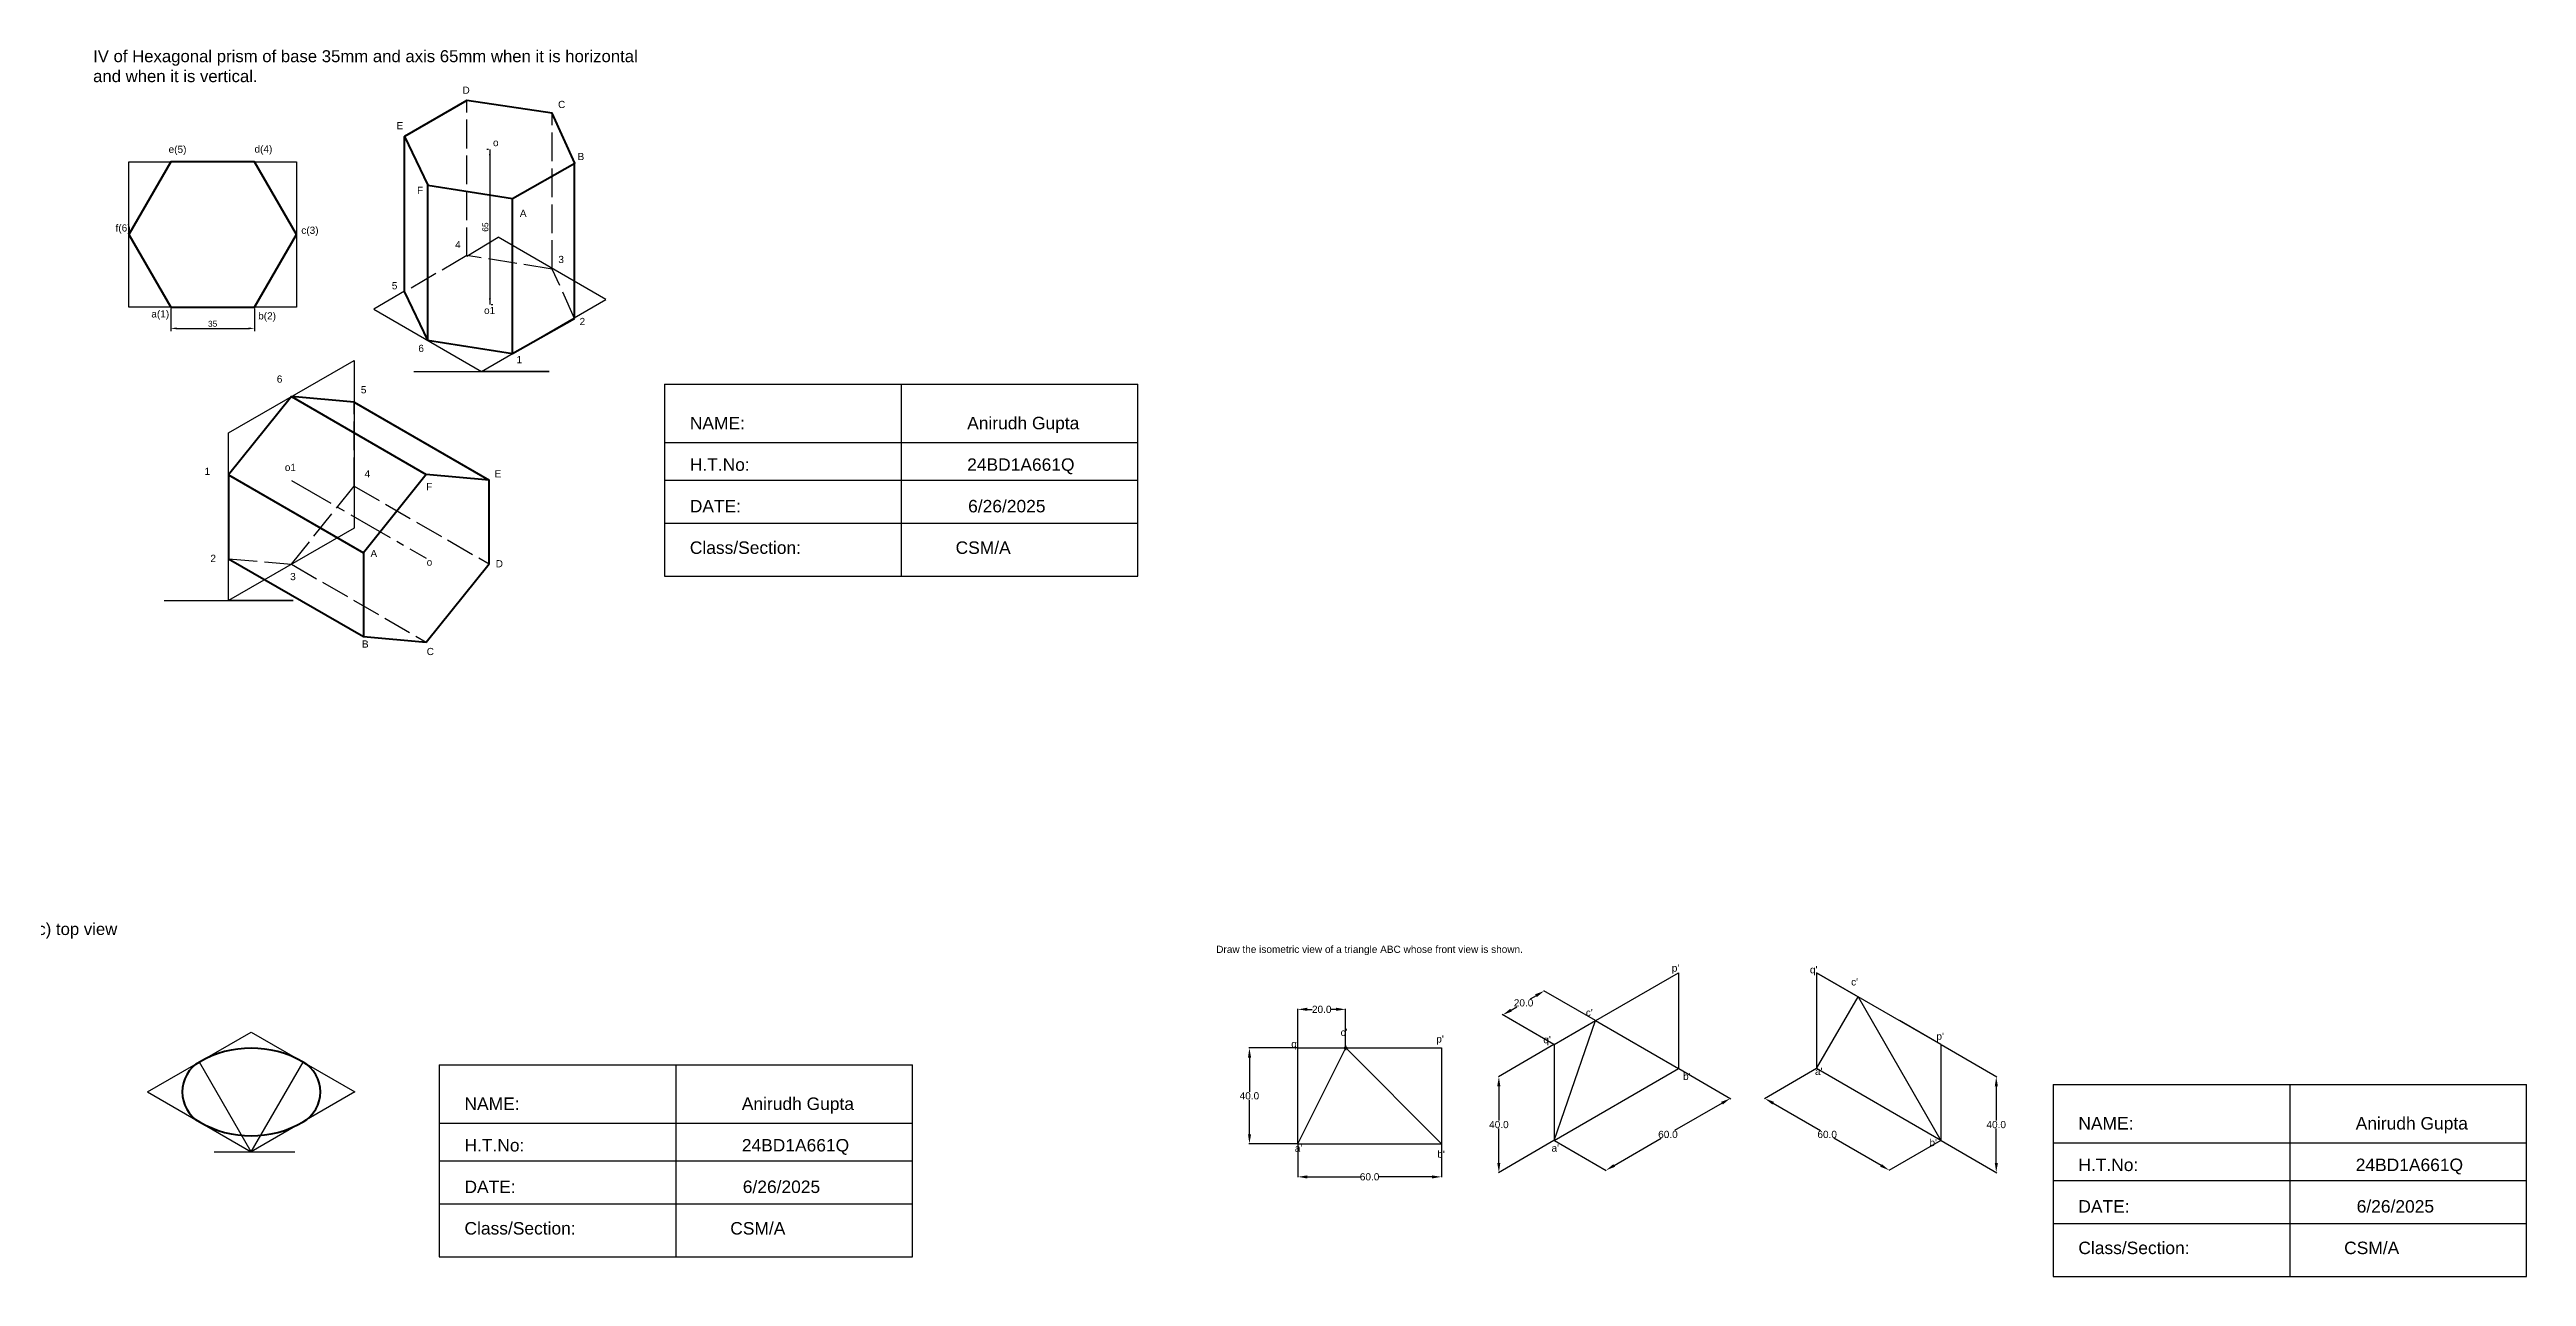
# Model space of a CAD drawing. Header units: millimetres. Extents: x 49 to 4311, y 158 to 1129.
# Drawn here: x 3277 to 4311, y 341 to 853 of the extents above; entities that cross this region are included whole.
import ezdxf

# ---------------------------------------------------------------- set-up
doc = ezdxf.new("R2010")
doc.units = ezdxf.units.MM
doc.header["$MEASUREMENT"] = 0
doc.header["$PDMODE"] = 34
doc.linetypes.add('ACAD_ISO02W100', pattern=[15, 12, -3])
doc.linetypes.add('CENTER2', pattern=[28.575, 19.05, -3.175, 3.175, -3.175])
doc.styles.get("Standard").update_dxf_attribs({"font": 'arial.ttf'})
doc.dimstyles.new('ISO-25', dxfattribs={"dimtxt": 2.5, "dimasz": 2.5, "dimexe": 1.25, "dimexo": 0.625, "dimtad": 1, "dimtxsty": 'Standard', "dimcen": 2.5, "dimadec": 0, "dimazin": 0, "dimtfac": 1, "dimtmove": 0, "dimatfit": 3, "dimfxl": 1, "dimarcsym": 0})
doc.dimstyles.get("Standard").update_dxf_attribs({"dimtxt": 3, "dimasz": 4, "dimexe": 0.18, "dimexo": 0.0625, "dimgap": 0.09, "dimtad": 0, "dimtih": 1, "dimtoh": 1, "dimdec": 1, "dimzin": 0, "dimdsep": 46, "dimtxsty": 'Standard', "dimcen": 0.09, "dimclrd": 6, "dimclre": 3, "dimadec": 0, "dimazin": 0, "dimtfac": 1, "dimtdec": 1, "dimtofl": 0, "dimtmove": 0, "dimatfit": 3, "dimfxl": 1, "dimtolj": 1, "dimtzin": 0, "dimarcsym": 1})

# ---------------------------------------------------------------- blocks, each defined once
blk = doc.blocks.new('*D19')
at = {"color": 3, "lineweight": -2, "transparency": 16777216}
for p, q in [((3798.3, 396.6), (3798.3, 382.6)), ((3858.3, 396.6), (3858.3, 382.6))]:
    blk.add_line(p, q, dxfattribs=at)
at = {"color": 6, "lineweight": -2, "transparency": 16777216}
for p, q in [((3802.3, 382.8), (3824.3, 382.8)), ((3854.3, 382.8), (3832.3, 382.8))]:
    blk.add_line(p, q, dxfattribs=at)
at = {"color": 6, "transparency": 16777216}
for points in [[(3802.3, 383.4), (3802.3, 382.1), (3798.3, 382.8)], [(3854.3, 383.4), (3854.3, 382.1), (3858.3, 382.8)]]:
    blk.add_solid(points, dxfattribs=at)
at = {"layer": 'Defpoints', "color": 0, "transparency": 16777216}
for p in [(3798.3, 396.6), (3858.3, 396.6), (3858.3, 382.8)]:
    blk.add_point(p, dxfattribs=at)
at = {"color": 0, "transparency": 16777216, "insert": (3828.3, 382.8), "char_height": 3, "attachment_point": 5}
blk.add_mtext('\\A1;60.0', dxfattribs=at)
blk = doc.blocks.new('*D20')
at = {"color": 3, "lineweight": -2, "transparency": 16777216}
for p, q in [((3798.2, 436.6), (3777.9, 436.6)), ((3798.2, 396.6), (3777.9, 396.6))]:
    blk.add_line(p, q, dxfattribs=at)
at = {"color": 6, "lineweight": -2, "transparency": 16777216}
for p, q in [((3778.1, 432.6), (3778.1, 418.3)), ((3778.1, 400.6), (3778.1, 415))]:
    blk.add_line(p, q, dxfattribs=at)
at = {"color": 6, "transparency": 16777216}
for points in [[(3777.5, 432.6), (3778.8, 432.6), (3778.1, 436.6)], [(3777.5, 400.6), (3778.8, 400.6), (3778.1, 396.6)]]:
    blk.add_solid(points, dxfattribs=at)
at = {"layer": 'Defpoints', "color": 0, "transparency": 16777216}
for p in [(3778.1, 436.6), (3798.3, 436.6), (3798.3, 396.6)]:
    blk.add_point(p, dxfattribs=at)
at = {"color": 0, "transparency": 16777216, "insert": (3778.1, 416.6), "char_height": 3, "attachment_point": 5}
blk.add_mtext('\\A1;40.0', dxfattribs=at)
blk = doc.blocks.new('*D21')
at = {"color": 3, "lineweight": -2, "transparency": 16777216}
for p, q in [((3798.3, 436.7), (3798.3, 452.9)), ((3818.3, 436.7), (3818.3, 452.9))]:
    blk.add_line(p, q, dxfattribs=at)
at = {"color": 6, "lineweight": -2, "transparency": 16777216}
for p, q in [((3802.3, 452.7), (3804.3, 452.7)), ((3814.3, 452.7), (3812.3, 452.7))]:
    blk.add_line(p, q, dxfattribs=at)
at = {"color": 6, "transparency": 16777216}
for points in [[(3802.3, 453.4), (3802.3, 452.1), (3798.3, 452.7)], [(3814.3, 453.4), (3814.3, 452.1), (3818.3, 452.7)]]:
    blk.add_solid(points, dxfattribs=at)
at = {"layer": 'Defpoints', "color": 0, "transparency": 16777216}
for p in [(3818.3, 452.7), (3798.3, 436.6), (3818.3, 436.6)]:
    blk.add_point(p, dxfattribs=at)
at = {"color": 0, "transparency": 16777216, "insert": (3808.3, 452.7), "char_height": 3, "attachment_point": 5}
blk.add_mtext('\\A1;20.0', dxfattribs=at)
blk = doc.blocks.new('*D22')
at = {"color": 6, "lineweight": -2, "transparency": 16777216}
for p, q in [((3897.8, 458.4), (3895.4, 457)), ((3887.4, 452.4), (3889.8, 453.8))]:
    blk.add_line(p, q, dxfattribs=at)
at = {"color": 3, "lineweight": -2, "transparency": 16777216}
for p, q in [((3922.6, 448), (3901.1, 460.5)), ((3905.3, 438), (3883.7, 450.5))]:
    blk.add_line(p, q, dxfattribs=at)
at = {"color": 6, "transparency": 16777216}
for points in [[(3897.4, 459), (3898.1, 457.8), (3901.2, 460.4)], [(3887.1, 453), (3887.7, 451.8), (3883.9, 450.4)]]:
    blk.add_solid(points, dxfattribs=at)
at = {"layer": 'Defpoints', "color": 0, "transparency": 16777216}
for p in [(3883.9, 450.4), (3922.7, 448), (3905.4, 438)]:
    blk.add_point(p, dxfattribs=at)
at = {"color": 0, "transparency": 16777216, "insert": (3892.6, 455.4), "char_height": 3, "attachment_point": 5}
blk.add_mtext('\\A1;20.0', dxfattribs=at)
blk = doc.blocks.new('*D23')
at = {"color": 3, "lineweight": -2, "transparency": 16777216}
for p, q in [((3957.4, 428), (3979.1, 415.4)), ((3905.5, 398), (3927.1, 385.4))]:
    blk.add_line(p, q, dxfattribs=at)
at = {"color": 6, "lineweight": -2, "transparency": 16777216}
for p, q in [((3975.5, 413.5), (3955.7, 402.2)), ((3930.4, 387.5), (3950.1, 398.9))]:
    blk.add_line(p, q, dxfattribs=at)
at = {"color": 6, "transparency": 16777216}
for points in [[(3975.1, 414.1), (3975.8, 413), (3978.9, 415.5)], [(3930.1, 388.1), (3930.8, 387), (3927, 385.5)]]:
    blk.add_solid(points, dxfattribs=at)
at = {"layer": 'Defpoints', "color": 0, "transparency": 16777216}
for p in [(3957.4, 428), (3978.9, 415.5), (3905.4, 398)]:
    blk.add_point(p, dxfattribs=at)
at = {"color": 0, "transparency": 16777216, "insert": (3952.9, 400.5), "char_height": 3, "attachment_point": 5}
blk.add_mtext('\\A1;60.0', dxfattribs=at)
blk = doc.blocks.new('*D16')
at = {"color": 3, "lineweight": -2, "transparency": 16777216}
for p, q in [((3905.3, 438), (3882.1, 424.5)), ((3905.3, 398), (3882.1, 384.5))]:
    blk.add_line(p, q, dxfattribs=at)
at = {"color": 6, "lineweight": -2, "transparency": 16777216}
for p, q in [((3882.3, 420.6), (3882.3, 406.3)), ((3882.3, 388.6), (3882.3, 403))]:
    blk.add_line(p, q, dxfattribs=at)
at = {"color": 6, "transparency": 16777216}
for points in [[(3881.6, 420.6), (3882.9, 420.6), (3882.3, 424.6)], [(3881.6, 388.6), (3882.9, 388.6), (3882.3, 384.6)]]:
    blk.add_solid(points, dxfattribs=at)
at = {"layer": 'Defpoints', "color": 0, "transparency": 16777216}
for p in [(3905.4, 438), (3882.3, 424.6), (3905.4, 398)]:
    blk.add_point(p, dxfattribs=at)
at = {"color": 0, "transparency": 16777216, "insert": (3882.3, 404.6), "char_height": 3, "attachment_point": 5}
blk.add_mtext('\\A1;40.0', dxfattribs=at)
blk = doc.blocks.new('*D17')
at = {"color": 3, "lineweight": -2, "transparency": 16777216}
for p, q in [((4014.9, 428), (3993.2, 415.4)), ((4066.9, 398), (4045.2, 385.4))]:
    blk.add_line(p, q, dxfattribs=at)
at = {"color": 6, "lineweight": -2, "transparency": 16777216}
for p, q in [((3996.9, 413.5), (4016.6, 402.2)), ((4041.9, 387.5), (4022.2, 398.9))]:
    blk.add_line(p, q, dxfattribs=at)
at = {"color": 6, "transparency": 16777216}
for points in [[(3997.2, 414.1), (3996.5, 413), (3993.4, 415.5)], [(4042.2, 388.1), (4041.6, 387), (4045.4, 385.5)]]:
    blk.add_solid(points, dxfattribs=at)
at = {"layer": 'Defpoints', "color": 0, "transparency": 16777216}
for p in [(4015, 428), (3993.4, 415.5), (4066.9, 398)]:
    blk.add_point(p, dxfattribs=at)
at = {"color": 0, "transparency": 16777216, "insert": (4019.4, 400.5), "char_height": 3, "attachment_point": 5}
blk.add_mtext('\\A1;60.0', dxfattribs=at)
blk = doc.blocks.new('*D18')
at = {"color": 3, "lineweight": -2, "transparency": 16777216}
for p, q in [((4067, 438), (4090.2, 424.5)), ((4067, 398), (4090.2, 384.5))]:
    blk.add_line(p, q, dxfattribs=at)
at = {"color": 6, "lineweight": -2, "transparency": 16777216}
for p, q in [((4090, 420.6), (4090, 406.3)), ((4090, 388.6), (4090, 403))]:
    blk.add_line(p, q, dxfattribs=at)
at = {"color": 6, "transparency": 16777216}
for points in [[(4089.4, 420.6), (4090.7, 420.6), (4090, 424.6)], [(4089.4, 388.6), (4090.7, 388.6), (4090, 384.6)]]:
    blk.add_solid(points, dxfattribs=at)
at = {"layer": 'Defpoints', "color": 0, "transparency": 16777216}
for p in [(4066.9, 438), (4090, 424.6), (4066.9, 398)]:
    blk.add_point(p, dxfattribs=at)
at = {"color": 0, "transparency": 16777216, "insert": (4090, 404.6), "char_height": 3, "attachment_point": 5}
blk.add_mtext('\\A1;40.0', dxfattribs=at)
blk = doc.blocks.new('*D43')
at = {"color": 0, "lineweight": -2, "transparency": 16777216}
for p, q in [((3327.6, 745.3), (3327.6, 735.8)), ((3362.6, 745.3), (3362.6, 735.8)), ((3330.1, 737), (3360.1, 737))]:
    blk.add_line(p, q, dxfattribs=at)
at = {"color": 0, "transparency": 16777216}
for points in [[(3330.1, 737.4), (3330.1, 736.6), (3327.6, 737)], [(3360.1, 737.4), (3360.1, 736.6), (3362.6, 737)]]:
    blk.add_solid(points, dxfattribs=at)
at = {"layer": 'Defpoints', "color": 0, "transparency": 16777216}
for p in [(3327.6, 745.9), (3362.6, 745.9), (3362.6, 737)]:
    blk.add_point(p, dxfattribs=at)
at = {"color": 0, "transparency": 16777216, "insert": (3345.1, 738.9), "char_height": 2.5, "attachment_point": 5}
blk.add_mtext('35', dxfattribs=at)
blk = doc.blocks.new('*D44')
at = {"color": 0, "lineweight": -2, "transparency": 16777216}
for p, q in [((3460.3, 811.7), (3459.6, 811.7)), ((3460.9, 809.2), (3460.9, 749.5)), ((3461.4, 747), (3462.1, 747))]:
    blk.add_line(p, q, dxfattribs=at)
at = {"color": 0, "transparency": 16777216}
for points in [[(3460.5, 809.2), (3461.3, 809.2), (3460.9, 811.7)], [(3460.5, 749.5), (3461.3, 749.5), (3460.9, 747)]]:
    blk.add_solid(points, dxfattribs=at)
at = {"layer": 'Defpoints', "color": 0, "transparency": 16777216}
for p in [(3460.9, 811.7), (3460.8, 747), (3460.9, 747)]:
    blk.add_point(p, dxfattribs=at)
at = {"color": 0, "transparency": 16777216, "insert": (3459, 779.3), "char_height": 2.5, "attachment_point": 5, "rotation": 90}
blk.add_mtext('65', dxfattribs=at)

msp = doc.modelspace()

# ---------------------------------------------------------------- linework, layer by layer
at = {"linetype": 'ACAD_ISO02W100'}
for p, q in [((3451.247, 767.153), (3451.247, 832.153)), ((3486.945, 761.783), (3486.945, 826.783)), ((3451.247, 767.47), (3425.269, 752.155)), ((3486.945, 761.783), (3451.247, 767.47)), ((3496.265, 741.184), (3486.945, 761.783)), ((3404.269, 671.162), (3404.269, 706.162)), ((3378.02, 638.507), (3404.269, 671.162)), ((3404.269, 671.162), (3460.561, 638.662)), ((3351.771, 640.852), (3378.02, 638.507)), ((3378.02, 638.507), (3434.312, 606.007))]:
    msp.add_line(p, q, dxfattribs=at)
at = {"lineweight": 80}
for p, q in [((3425.269, 752.155), (3425.269, 817.155)), ((3434.983, 731.783), (3434.983, 796.783)), ((3496.265, 741.184), (3496.265, 806.184)), ((3470.268, 726.175), (3470.268, 791.175)), ((3425.269, 752.155), (3434.869, 732.034)), ((3470.268, 726.492), (3496.265, 741.184)), ((3434.869, 732.034), (3470.268, 726.492)), ((3378.02, 708.507), (3351.771, 675.852)), ((3404.269, 706.162), (3378.02, 708.507)), ((3378.02, 708.507), (3434.312, 676.007)), ((3404.269, 706.162), (3460.561, 673.662)), ((3351.771, 675.852), (3351.771, 640.852)), ((3351.771, 675.852), (3408.062, 643.352)), ((3434.312, 676.007), (3408.062, 643.352)), ((3460.561, 673.662), (3434.312, 676.007)), ((3460.561, 638.662), (3460.561, 673.662)), ((3408.062, 643.352), (3408.062, 608.352)), ((3351.771, 640.852), (3408.062, 608.352)), ((3434.312, 606.007), (3460.561, 638.662)), ((3408.062, 608.352), (3434.312, 606.007))]:
    msp.add_line(p, q, dxfattribs=at)
at = {"linetype": 'CENTER2'}
for p, q in [((3460.931, 811.708), (3460.817, 746.96)), ((3378.02, 673.507), (3434.312, 641.007))]:
    msp.add_line(p, q, dxfattribs=at)
for p, q in [((3310.099, 745.922), (3310.099, 806.544)), ((3310.099, 806.544), (3380.099, 806.544)), ((3380.099, 806.544), (3380.099, 745.922)), ((3451.247, 767.153), (3464.331, 775.024)), ((3509.33, 749.044), (3464.331, 775.024)), ((3327.599, 745.922), (3310.099, 745.922)), ((3380.099, 745.922), (3362.599, 745.922)), ((3425.269, 752.472), (3412.37, 745.024)), ((3412.37, 745.024), (3457.368, 719.044)), ((3457.368, 719.044), (3509.33, 749.044)), ((3351.771, 693.352), (3404.269, 723.662)), ((3404.269, 723.662), (3404.269, 653.662)), ((3429.083, 719.044), (3485.654, 719.044)), ((3485.654, 719.044), (3457.368, 719.044)), ((3533.865, 713.728), (3533.865, 633.539)), ((3533.865, 713.728), (3731.533, 713.728)), ((3632.699, 713.728), (3632.699, 633.539)), ((3731.533, 633.539), (3731.533, 713.728)), ((3351.771, 623.352), (3351.771, 693.352)), ((3533.865, 689.371), (3731.533, 689.371)), ((3351.771, 675.852), (3351.771, 640.852)), ((3533.865, 673.633), (3731.533, 673.633)), ((3404.269, 653.662), (3351.771, 623.352)), ((3533.865, 655.647), (3731.533, 655.647)), ((3533.865, 633.539), (3731.533, 633.539)), ((3324.812, 623.352), (3378.729, 623.352)), ((3378.729, 623.352), (3351.771, 623.352)), ((3905.389, 438.002), (3957.351, 468.002)), ((3957.351, 468.002), (3957.351, 428.002)), ((4066.92, 438.002), (4014.958, 468.002)), ((4014.958, 468.002), (4014.958, 428.002)), ((4014.958, 468.002), (4032.279, 458.002)), ((4014.958, 428.002), (4032.279, 458.002)), ((4032.279, 458.002), (4066.92, 398.002)), ((3905.389, 438.002), (3922.709, 448.002)), ((3905.389, 398.002), (3922.709, 448.002)), ((3922.709, 448.002), (3957.351, 428.002)), ((4066.92, 438.002), (4049.6, 448.002)), ((3317.93, 418.226), (3361.231, 443.226)), ((3361.231, 443.226), (3404.533, 418.226)), ((3798.312, 396.635), (3798.312, 436.635)), ((3798.312, 436.635), (3858.312, 436.635)), ((3798.312, 436.635), (3818.312, 436.635)), ((3798.312, 396.635), (3818.312, 436.635)), ((3818.312, 436.635), (3858.312, 396.635)), ((3858.312, 436.635), (3858.312, 396.635)), ((3905.389, 438.002), (3905.389, 398.002)), ((4066.92, 438.002), (4066.92, 398.002)), ((3361.231, 393.226), (3339.581, 430.726)), ((3361.231, 393.226), (3382.882, 430.726)), ((3439.751, 429.575), (3439.751, 349.387)), ((3439.751, 429.575), (3637.419, 429.575)), ((3538.585, 429.575), (3538.585, 349.387)), ((3637.419, 349.387), (3637.419, 429.575)), ((3905.389, 398.002), (3957.351, 428.002)), ((4066.92, 398.002), (4014.958, 428.002)), ((3317.93, 418.226), (3361.231, 393.226)), ((3404.533, 418.226), (3361.231, 393.226)), ((4113.783, 421.403), (4113.783, 341.215)), ((4113.783, 421.403), (4311.451, 421.403)), ((4212.617, 421.403), (4212.617, 341.215)), ((4311.451, 341.215), (4311.451, 421.403)), ((3439.751, 405.219), (3637.419, 405.219)), ((3345.731, 393.226), (3379.394, 393.226)), ((3798.312, 396.635), (3858.312, 396.635)), ((4113.783, 397.047), (4311.451, 397.047)), ((3439.751, 389.481), (3637.419, 389.481)), ((4113.783, 381.309), (4311.451, 381.309)), ((3439.751, 371.495), (3637.419, 371.495)), ((4113.783, 363.323), (4311.451, 363.323)), ((3439.751, 349.387), (3637.419, 349.387)), ((4113.783, 341.215), (4311.451, 341.215))]:
    msp.add_line(p, q)
at = {"lineweight": 80}
msp.add_lwpolyline([(3470.268, 791.175), (3496.379, 805.932), (3486.945, 826.783), (3451.247, 832.153), (3425.269, 817.155), (3434.983, 796.783), (3470.268, 791.175)], dxfattribs=at)
msp.add_lwpolyline([(3327.599, 745.922), (3362.599, 745.922), (3380.099, 776.233), (3362.599, 806.544), (3327.599, 806.544), (3310.099, 776.233)], close=True, dxfattribs=at)
at = {"lineweight": 90}
for centre, radius, start, end in [((3361.231, 393.226), 43.301, 60, 120), ((3346.798, 418.226), 14.434, 120, 240), ((3375.665, 418.226), 14.434, 300, 60), ((3361.231, 443.226), 43.301, 240, 300)]:
    msp.add_arc(centre, radius, start, end, dxfattribs=at)
msp.add_point((3818.312, 436.635))

# ---------------------------------------------------------------- texts
for s, p in [('D', (3449.443, 834.944)), ('C', (3489.343, 828.989)), ('E', (3421.874, 820.126)), ('e(5)', (3326.709, 810.25)), ('d(4)', (3362.591, 810.389)), ('o', (3462.189, 813.064)), ('B', (3497.517, 807.248)), ('F', (3430.464, 793.123)), ('A', (3473.411, 783.567)), ('f(6)', (3304.543, 777.43)), ('c(3)', (3382.125, 776.461)), ('4', (3446.389, 770.506)), ('3', (3489.475, 764.275)), ('5', (3419.928, 753.335)), ('o1', (3458.449, 742.993)), ('a(1)', (3319.505, 741.564)), ('b(2)', (3364.115, 740.733)), ('2', (3498.341, 738.379)), ('6', (3431.011, 727.162)), ('1', (3472.019, 722.454)), ('6', (3371.893, 714.357)), ('5', (3406.993, 709.888)), ('1', (3341.712, 675.852)), ('o1', (3375.247, 677.485)), ('4', (3408.558, 674.803)), ('F', (3434.268, 669.44)), ('E', (3462.884, 674.803)), ('2', (3344.171, 639.495)), ('A', (3411.017, 641.506)), ('3', (3377.483, 631.897)), ('o', (3434.492, 637.93)), ('D', (3463.332, 637.26)), ('B', (3407.44, 603.739)), ('C', (3434.492, 600.611)), ("p'", (3954.505, 468.479)), ("q'", (4012.205, 467.768)), ("c'", (4029.397, 462.684)), ("c'", (3918.597, 449.899)), ("q'", (3795.578, 436.77)), ("c'", (3816.188, 441.603)), ("p'", (3856.146, 438.871)), ("q'", (3900.857, 438.58)), ("p'", (4065.019, 440.009)), ("b'", (3959.208, 423.204)), ("a'", (4014.31, 425.31)), ("a'", (3797.05, 393.273)), ("b'", (3856.567, 390.751)), ("a'", (3904.277, 393.305)), ("b'", (4062.131, 395.622))]:
    msp.add_text(s, height=3).set_placement(p)
at = {"attachment_point": 1}
for s, width, gutter_width, heights, insert, char_height in [('IV of Hexagonal prism of base 35mm and axis 65mm when it is horizontal and when it is vertical. ', 238.07713, 15, [0], (3295.174, 853.14), 5), ('NAME:                                              Anirudh Gupta\\P\\PH.T.No:                                             24BD1A661Q\\P\\PDATE:                                               6/26/2025\\P\\PClass/Section:                                CSM/A', 175.89946, 12.5, [0], (3544.394, 700.075), 5.2), ('IV of a circular plane lamina diameter 50 mm a) left front view b) Right front view c) top view d) club\\~all\\~three\\~views', 286.80786, 20, [0], (3021.931, 488.755), 5), ('Draw the isometric view of a triangle ABC whose front view is shown.', 170.2562, 1, [10.111], (3764.239, 479.284), 3), ('NAME:                                              Anirudh Gupta\\P\\PH.T.No:                                             24BD1A661Q\\P\\PDATE:                                               6/26/2025\\P\\PClass/Section:                                CSM/A', 175.89946, 12.5, [0], (3450.28, 415.922), 5.2), ('NAME:                                              Anirudh Gupta\\P\\PH.T.No:                                             24BD1A661Q\\P\\PDATE:                                               6/26/2025\\P\\PClass/Section:                                CSM/A', 175.89946, 12.5, [0], (4124.312, 407.75), 5.2)]:
    msp.add_mtext_dynamic_manual_height_columns(s, width=width, gutter_width=gutter_width, heights=heights, dxfattribs=dict(at, insert=insert, char_height=char_height))

# ---------------------------------------------------------------- dimensions: what is measured, and where the dimension line sits
dim = msp.add_linear_dim(base=(3460.878, 746.96), p1=(3460.931, 811.708), p2=(3460.817, 746.96), angle=90, text='65', dimstyle='ISO-25')
dim.commit()
dim.dimension.update_dxf_attribs({"geometry": '*D44', "text_midpoint": (3458.977, 779.334)})
for base, p1, p2, dimstyle, picture, middle in [((3362.599, 737.023), (3327.599, 745.922), (3362.599, 745.922), 'ISO-25', '*D43', (3345.099, 738.925)), ((3818.312, 452.74), (3798.312, 436.635), (3818.312, 436.635), 'Standard', '*D21', (3808.312, 452.74)), ((3858.312, 382.766), (3798.312, 396.635), (3858.312, 396.635), 'Standard', '*D19', (3828.312, 382.766))]:
    dim = msp.add_linear_dim(base=base, p1=p1, p2=p2, dimstyle=dimstyle)
    dim.commit()
    dim.dimension.update_dxf_attribs({"geometry": picture, "text_midpoint": middle})
for p1, p2, distance, picture, middle in [((3922.709, 448.002), (3905.389, 438.002), -21.463, '*D22', (3892.586, 455.394)), ((3905.389, 398.002), (3957.351, 428.002), -21.569, '*D23', (3952.939, 400.549)), ((4066.92, 398.002), (4014.958, 428.002), 21.569, '*D17', (4019.37, 400.549))]:
    dim = msp.add_aligned_dim(p1=p1, p2=p2, distance=distance, dimstyle='Standard')
    dim.commit()
    dim.dimension.update_dxf_attribs({"geometry": picture, "text_midpoint": middle})
for base, p1, p2, picture, middle in [((3778.123, 436.635), (3798.312, 396.635), (3798.312, 436.635), '*D20', (3778.123, 416.635)), ((3882.262, 424.65), (3905.389, 398.002), (3905.389, 438.002), '*D16', (3882.262, 404.65)), ((4090.047, 424.65), (4066.92, 398.002), (4066.92, 438.002), '*D18', (4090.047, 404.65))]:
    dim = msp.add_linear_dim(base=base, p1=p1, p2=p2, angle=90, dimstyle='Standard')
    dim.commit()
    dim.dimension.update_dxf_attribs({"geometry": picture, "text_midpoint": middle})

doc.saveas('drawing.dxf')
